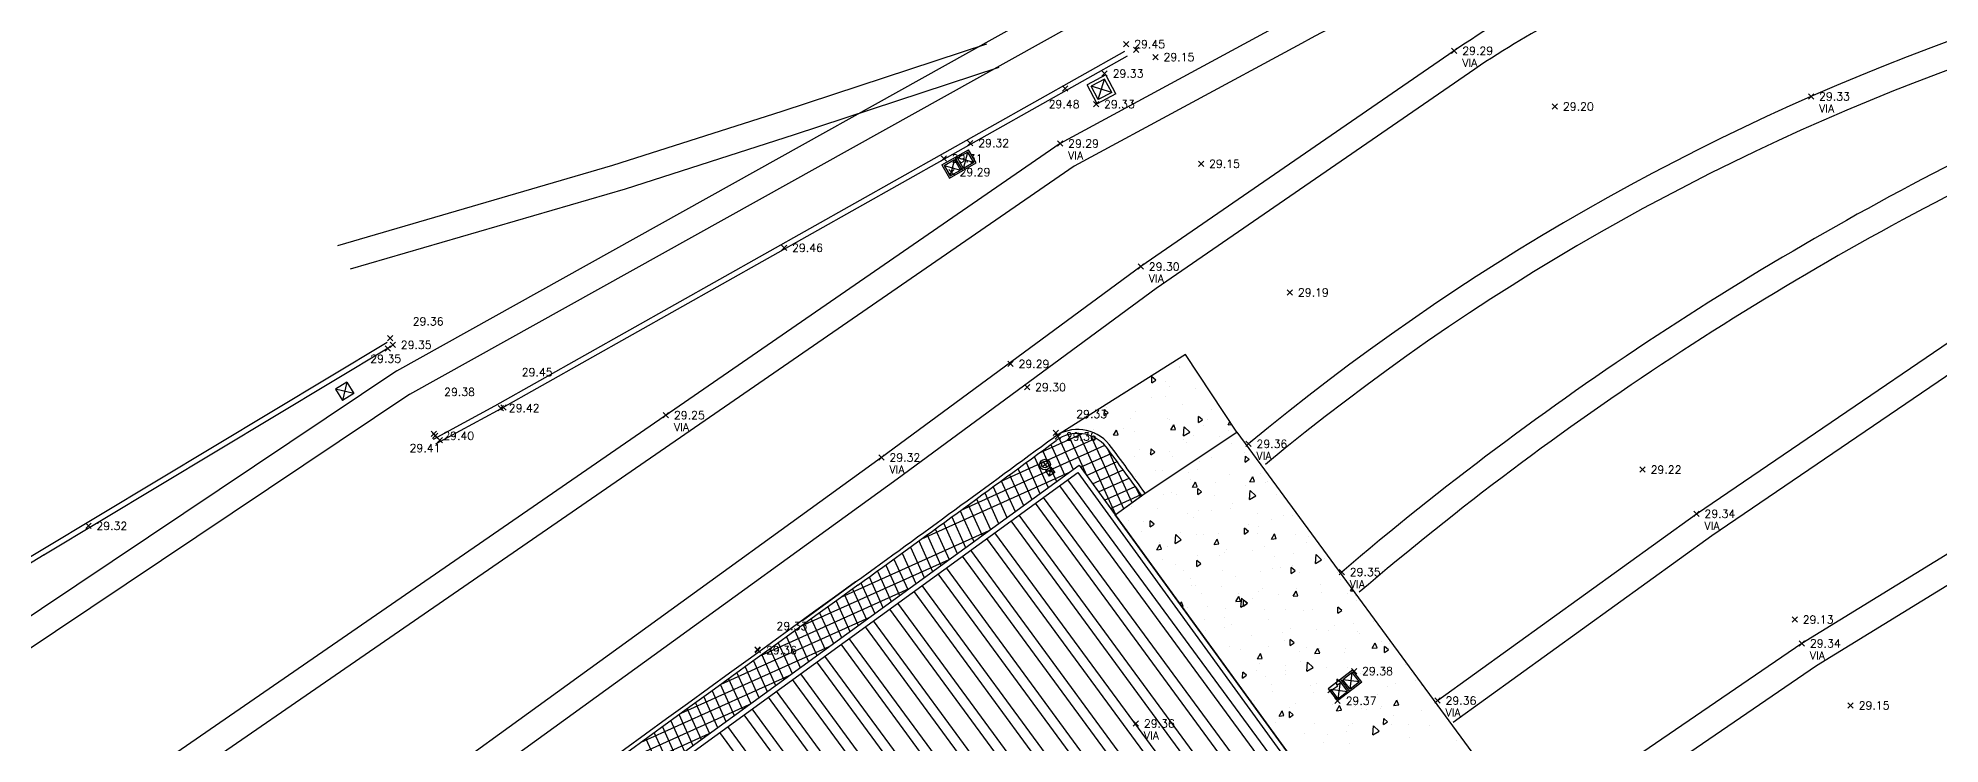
# Model space of a CAD drawing. Extents: x 472821 to 473123, y 4383028 to 4383224.
# Drawn here: x 472863.1 to 472934.4, y 4383119.7 to 4383146.1 of the extents above; entities that cross this region are included whole.
import ezdxf

# ---------------------------------------------------------------- set-up
doc = ezdxf.new("R2010")
doc.units = 0
doc.header["$MEASUREMENT"] = 0
doc.header["$PDMODE"] = 3
doc.header["$PDSIZE"] = 0.1
doc.layers.get('0').update_dxf_attribs({"linetype": 'CONTINUOUS'})
for name, color, linetype in [('ACERA', 30, 'CONTINUOUS'), ('CODIGOS-VIA', 4, 'CONTINUOUS'), ('EDIFICACIONES', 1, 'CONTINUOUS'), ('ELEMENTOSSFM', 7, 'CONTINUOUS'), ('muros', 5, 'CONTINUOUS'), ('PUNTOS-TEXTO', 7, 'CONTINUOUS'), ('RAILES-2', 4, 'CONTINUOUS'), ('SOLERACEMENTO', 253, 'CONTINUOUS'), ('Z', 1, 'CONTINUOUS'), ('Z-VIA', 6, 'CONTINUOUS')]:
    doc.layers.add(name, color=color, linetype=linetype)
doc.styles.get("Standard").update_dxf_attribs({"font": 'simplex.shx'})

# ---------------------------------------------------------------- blocks, each defined once
blk = doc.blocks.new('REGISTRO')
for p, q in [((0.25, 0.25), (-0.25, -0.25)), ((-0.25, 0.25), (0.25, -0.25)), ((-0.25, 0.25), (-0.25, -0.25)), ((-0.25, 0.25), (0.25, 0.25)), ((0.25, 0.25), (0.25, -0.25)), ((-0.25, -0.25), (0.25, -0.25))]:
    blk.add_line(p, q)
blk = doc.blocks.new('FAROLA')
for p, q in [((-0.125, 0), (0.125, 0)), ((0, -0.125), (0, 0.125))]:
    blk.add_line(p, q)
for radius in [0.2, 0.125]:
    blk.add_circle((0, 0), radius)
blk = doc.blocks.new('arq60x60')
for p, q in [((-0.3, -0.3), (-0.3, 0.3)), ((0.3, 0.3), (-0.3, 0.3)), ((-0.214, -0.214), (-0.214, 0.214)), ((0.214, 0.214), (-0.214, 0.214)), ((0.214, -0.214), (-0.214, 0.214)), ((-0.214, -0.214), (0.214, 0.214)), ((0.214, -0.214), (0.214, 0.214)), ((0.3, -0.3), (0.3, 0.3)), ((0.3, -0.3), (-0.3, -0.3)), ((0.214, -0.214), (-0.214, -0.214))]:
    blk.add_line(p, q)

msp = doc.modelspace()

# ---------------------------------------------------------------- linework, layer by layer
for p, q in [((472874.683, 4383133.24, 28.777), (472874.256, 4383132.979, 28.777)), ((472874.944, 4383132.814, 28.777), (472874.256, 4383132.979, 28.777)), ((472874.256, 4383132.979, 28.777), (472874.518, 4383132.553, 28.777)), ((472874.683, 4383133.24, 28.777), (472874.518, 4383132.553, 28.777)), ((472874.944, 4383132.814, 28.777), (472874.518, 4383132.553, 28.777)), ((472874.683, 4383133.24, 28.777), (472874.944, 4383132.814, 28.777))]:
    msp.add_line(p, q)
at = {"layer": 'ACERA', "color": 204}
for p, q in [((472900.651, 4383130.59, -20.163), (472902.239, 4383131.307, -20.163)), ((472901.733, 4383131.268, -20.163), (472902.429, 4383129.727, -20.163)), ((472902.124, 4383131.315, -20.163), (472903.497, 4383128.273, -20.163)), ((472902.575, 4383131.227, -20.163), (472903.807, 4383128.497, -20.163)), ((472897.719, 4383128.443, -20.163), (472903.1, 4383130.873, -20.163)), ((472899.19, 4383129.519, -20.163), (472902.77, 4383131.135, -20.163)), ((472900.767, 4383130.675, -20.163), (472901.29, 4383129.516, -20.163)), ((472901.076, 4383130.902, -20.163), (472901.6, 4383129.741, -20.163)), ((472901.387, 4383131.123, -20.163), (472901.91, 4383129.966, -20.163)), ((472902.193, 4383130.052, -20.163), (472903.335, 4383130.567, -20.163)), ((472903.205, 4383130.742, -20.163), (472904.117, 4383128.722, -20.163)), ((472896.236, 4383127.363, -20.163), (472901.759, 4383129.856, -20.163)), ((472899.53, 4383129.768, -20.163), (472900.05, 4383128.616, -20.163)), ((472899.839, 4383129.995, -20.163), (472900.36, 4383128.841, -20.163)), ((472900.149, 4383130.221, -20.163), (472900.67, 4383129.066, -20.163)), ((472900.458, 4383130.448, -20.163), (472900.98, 4383129.291, -20.163)), ((472902.418, 4383129.742, -20.163), (472903.562, 4383130.259, -20.163)), ((472902.643, 4383129.432, -20.163), (472903.79, 4383129.95, -20.163)), ((472898.602, 4383129.089, -20.163), (472899.121, 4383127.941, -20.163)), ((472898.912, 4383129.315, -20.163), (472899.431, 4383128.166, -20.163)), ((472899.221, 4383129.542, -20.163), (472899.741, 4383128.391, -20.163)), ((472902.868, 4383129.122, -20.163), (472904.016, 4383129.641, -20.163)), ((472903.093, 4383128.812, -20.163), (472904.242, 4383129.331, -20.163)), ((472904.271, 4383129.292, -20.163), (472904.427, 4383128.947, -20.163)), ((472897.674, 4383128.411, -20.163), (472898.191, 4383127.266, -20.163)), ((472897.984, 4383128.637, -20.163), (472898.501, 4383127.491, -20.163)), ((472898.293, 4383128.863, -20.163), (472898.811, 4383127.716, -20.163)), ((472903.318, 4383128.502, -20.163), (472904.468, 4383129.022, -20.163)), ((472893.239, 4383125.187, -20.163), (472898.762, 4383127.68, -20.163)), ((472896.746, 4383127.734, -20.163), (472897.262, 4383126.591, -20.163)), ((472897.055, 4383127.959, -20.163), (472897.571, 4383126.816, -20.163)), ((472897.365, 4383128.185, -20.163), (472897.881, 4383127.041, -20.163)), ((472895.817, 4383127.057, -20.163), (472896.332, 4383125.916, -20.163)), ((472896.126, 4383127.283, -20.163), (472896.642, 4383126.141, -20.163)), ((472896.436, 4383127.508, -20.163), (472896.952, 4383126.366, -20.163)), ((472891.734, 4383124.096, -20.163), (472897.263, 4383126.592, -20.163)), ((472894.743, 4383126.277, -20.163), (472894.745, 4383126.278, -20.163)), ((472894.887, 4383126.382, -20.163), (472895.402, 4383125.241, -20.163)), ((472895.197, 4383126.607, -20.163), (472895.712, 4383125.466, -20.163)), ((472895.507, 4383126.832, -20.163), (472896.022, 4383125.691, -20.163)), ((472890.229, 4383123.005, -20.163), (472895.764, 4383125.504, -20.163)), ((472893.647, 4383125.483, -20.163), (472894.163, 4383124.341, -20.163)), ((472893.957, 4383125.707, -20.163), (472894.473, 4383124.566, -20.163)), ((472894.267, 4383125.932, -20.163), (472894.783, 4383124.791, -20.163)), ((472894.577, 4383126.157, -20.163), (472895.092, 4383125.016, -20.163)), ((472892.717, 4383124.809, -20.163), (472893.233, 4383123.666, -20.163)), ((472893.027, 4383125.033, -20.163), (472893.543, 4383123.891, -20.163)), ((472893.337, 4383125.258, -20.163), (472893.853, 4383124.116, -20.163)), ((472888.723, 4383121.914, -20.163), (472894.266, 4383124.416, -20.163)), ((472891.787, 4383124.135, -20.163), (472892.304, 4383122.991, -20.163)), ((472892.097, 4383124.359, -20.163), (472892.613, 4383123.216, -20.163)), ((472892.407, 4383124.584, -20.163), (472892.923, 4383123.441, -20.163)), ((472890.857, 4383123.46, -20.163), (472891.374, 4383122.316, -20.163)), ((472891.167, 4383123.685, -20.163), (472891.684, 4383122.541, -20.163)), ((472891.477, 4383123.91, -20.163), (472891.994, 4383122.766, -20.163)), ((472887.218, 4383120.823, -20.163), (472892.767, 4383123.328, -20.163)), ((472889.927, 4383122.786, -20.163), (472890.444, 4383121.641, -20.163)), ((472890.237, 4383123.011, -20.163), (472890.754, 4383121.866, -20.163)), ((472890.547, 4383123.236, -20.163), (472891.064, 4383122.091, -20.163)), ((472885.713, 4383119.732, -20.163), (472891.269, 4383122.24, -20.163)), ((472888.997, 4383122.112, -20.163), (472889.515, 4383120.967, -20.163)), ((472889.307, 4383122.337, -20.163), (472889.825, 4383121.192, -20.163)), ((472889.617, 4383122.562, -20.163), (472890.134, 4383121.417, -20.163)), ((472887.757, 4383121.214, -20.163), (472888.275, 4383120.067, -20.163)), ((472888.067, 4383121.438, -20.163), (472888.585, 4383120.292, -20.163)), ((472888.377, 4383121.663, -20.163), (472888.895, 4383120.517, -20.163)), ((472888.687, 4383121.888, -20.163), (472889.205, 4383120.742, -20.163)), ((472884.208, 4383118.641, -20.163), (472889.77, 4383121.152, -20.163)), ((472886.827, 4383120.54, -20.163), (472887.345, 4383119.392, -20.163)), ((472887.137, 4383120.764, -20.163), (472887.655, 4383119.617, -20.163)), ((472887.447, 4383120.989, -20.163), (472887.965, 4383119.842, -20.163)), ((472882.703, 4383117.55, -20.163), (472888.271, 4383120.064, -20.163)), ((472885.897, 4383119.865, -20.163), (472886.416, 4383118.717, -20.163)), ((472886.207, 4383120.09, -20.163), (472886.726, 4383118.942, -20.163)), ((472886.517, 4383120.315, -20.163), (472887.036, 4383119.167, -20.163))]:
    msp.add_line(p, q, dxfattribs=at)
at = {"layer": 'ACERA'}
for p, q in [((472904.61, 4383129.08, -20.163), (472908.046, 4383131.362, -20.163)), ((472908.046, 4383131.362, -20.163), (472926.019, 4383106.927, -20.163)), ((472845.183, 4383088.782, -20.163), (472902.136, 4383130.13, -20.163)), ((472902.136, 4383130.13, -20.163), (472903.489, 4383128.267, -20.163)), ((472903.489, 4383128.267, -20.163), (472904.489, 4383128.992, -20.163))]:
    msp.add_line(p, q, dxfattribs=at)
for centre, radius, start, end in [((472902.089, 4383129.939, -20.163), 1.526, 39.30705, 126.31216), ((472902.089, 4383129.939, -20.163), 1.376, 39.45094, 126.31216), ((472078.435, 4384250.709, -20.163), 1389.349, 305.933022, 306.31216), ((472078.435, 4384250.709, -20.163), 1389.499, 305.933022, 306.31216), ((472739.174, 4383009.049, -20.163), 204.243, 35.96245, 36.59614), ((472739.174, 4383009.049, -20.163), 204.393, 35.96245, 36.59716), ((636087.252, 4157956.109, -20.163), 278088.984, 125.93302151, 125.94585559), ((636087.249, 4157956.113, -20.163), 278088.828, 125.9330215, 125.94585645)]:
    msp.add_arc(centre, radius, start, end, dxfattribs=at)
at = {"layer": 'EDIFICACIONES'}
for p, q in [((472845.183, 4383088.782, 30.015), (472902.136, 4383130.13, 30.015)), ((472845.462, 4383088.737, 30.015), (472902.092, 4383129.851, 30.015)), ((472902.092, 4383129.851, 30.015), (472930.306, 4383090.967, 30.015)), ((472902.136, 4383130.13, 30.015), (472930.585, 4383090.922, 30.015)), ((472891.768, 4383124.295, -20.163), (472893.759, 4383125.749, -20.163))]:
    msp.add_line(p, q, dxfattribs=at)
at = {"layer": 'EDIFICACIONES', "color": 254}
for p, q in [((472909.119, 4383118.862, -20.163), (472901.411, 4383129.356, -20.163)), ((472909.422, 4383119.082, -20.163), (472901.714, 4383129.576, -20.163)), ((472908.208, 4383118.201, -20.163), (472900.5, 4383128.695, -20.163)), ((472908.512, 4383118.421, -20.163), (472900.804, 4383128.915, -20.163)), ((472907.298, 4383117.54, -20.163), (472899.59, 4383128.034, -20.163)), ((472907.602, 4383117.76, -20.163), (472899.893, 4383128.254, -20.163)), ((472905.781, 4383116.438, -20.163), (472898.073, 4383126.933, -20.163)), ((472906.388, 4383116.879, -20.163), (472898.68, 4383127.373, -20.163)), ((472906.691, 4383117.099, -20.163), (472898.983, 4383127.594, -20.163)), ((472904.87, 4383115.777, -20.163), (472897.162, 4383126.272, -20.163)), ((472905.477, 4383116.218, -20.163), (472897.769, 4383126.712, -20.163)), ((472903.96, 4383115.116, -20.163), (472896.252, 4383125.611, -20.163)), ((472904.567, 4383115.557, -20.163), (472896.859, 4383126.051, -20.163)), ((472903.05, 4383114.455, -20.163), (472895.341, 4383124.95, -20.163)), ((472903.657, 4383114.896, -20.163), (472895.948, 4383125.39, -20.163)), ((472901.836, 4383113.574, -20.163), (472894.128, 4383124.068, -20.163)), ((472902.139, 4383113.794, -20.163), (472894.431, 4383124.289, -20.163)), ((472902.746, 4383114.235, -20.163), (472895.038, 4383124.729, -20.163)), ((472900.926, 4383112.913, -20.163), (472893.217, 4383123.408, -20.163)), ((472901.229, 4383113.133, -20.163), (472893.521, 4383123.628, -20.163)), ((472900.015, 4383112.252, -20.163), (472892.307, 4383122.747, -20.163)), ((472900.319, 4383112.472, -20.163), (472892.61, 4383122.967, -20.163)), ((472899.105, 4383111.591, -20.163), (472891.396, 4383122.086, -20.163)), ((472899.408, 4383111.811, -20.163), (472891.7, 4383122.306, -20.163)), ((472898.195, 4383110.93, -20.163), (472890.486, 4383121.425, -20.163)), ((472898.498, 4383111.15, -20.163), (472890.79, 4383121.645, -20.163)), ((472897.284, 4383110.269, -20.163), (472889.576, 4383120.764, -20.163)), ((472897.588, 4383110.489, -20.163), (472889.879, 4383120.984, -20.163)), ((472896.374, 4383109.608, -20.163), (472888.665, 4383120.103, -20.163)), ((472896.677, 4383109.828, -20.163), (472888.969, 4383120.323, -20.163))]:
    msp.add_line(p, q, dxfattribs=at)
at = {"layer": 'ELEMENTOSSFM'}
for p, q in [((472896.991, 4383141.386, 29.863), (472897.992, 4383141.955, 29.863)), ((472898.273, 4383141.459, 29.863), (472897.992, 4383141.955, 29.863)), ((472896.991, 4383141.386, 29.863), (472897.273, 4383140.891, 29.863)), ((472897.075, 4383141.365, 29.863), (472897.467, 4383141.587, 29.863)), ((472897.075, 4383141.365, 29.863), (472897.689, 4383141.196, 29.863)), ((472897.075, 4383141.365, 29.863), (472897.298, 4383140.974, 29.863)), ((472897.273, 4383140.891, 29.863), (472898.273, 4383141.459, 29.863)), ((472897.467, 4383141.587, 29.863), (472897.298, 4383140.974, 29.863)), ((472897.298, 4383140.974, 29.863), (472897.689, 4383141.196, 29.863)), ((472897.467, 4383141.587, 29.863), (472897.689, 4383141.196, 29.863)), ((472897.773, 4383141.175, 29.863), (472897.492, 4383141.67, 29.863)), ((472897.967, 4383141.871, 29.863), (472897.576, 4383141.649, 29.863)), ((472897.798, 4383141.258, 29.863), (472897.576, 4383141.649, 29.863)), ((472898.189, 4383141.48, 29.863), (472897.576, 4383141.649, 29.863)), ((472897.798, 4383141.258, 29.863), (472897.967, 4383141.871, 29.863)), ((472898.189, 4383141.48, 29.863), (472897.798, 4383141.258, 29.863)), ((472898.189, 4383141.48, 29.863), (472897.967, 4383141.871, 29.863)), ((472912.389, 4383122.437), (472911.478, 4383121.734)), ((472912.737, 4383121.986), (472911.826, 4383121.283)), ((472911.92, 4383122), (472911.839, 4383121.368)), ((472911.92, 4383122), (472912.195, 4383121.643)), ((472911.933, 4383122.085), (472912.282, 4383121.634)), ((472912.376, 4383122.351), (472912.02, 4383122.076)), ((472912.651, 4383121.995), (472912.02, 4383122.076)), ((472912.295, 4383121.72), (472912.02, 4383122.076)), ((472912.295, 4383121.72), (472912.376, 4383122.351)), ((472912.651, 4383121.995), (472912.295, 4383121.72)), ((472912.651, 4383121.995), (472912.376, 4383122.351)), ((472912.737, 4383121.986), (472912.389, 4383122.437)), ((472911.465, 4383121.597, 30.009), (472911.835, 4383121.852, 30.009)), ((472911.478, 4383121.734), (472911.826, 4383121.283)), ((472911.564, 4383121.725), (472912.195, 4383121.643)), ((472911.564, 4383121.725), (472911.839, 4383121.368)), ((472911.839, 4383121.368), (472912.195, 4383121.643))]:
    msp.add_line(p, q, dxfattribs=at)
at = {"layer": 'muros'}
for p, q in [((472903.842, 4383145.643, 30.062), (472880.223, 4383132.344, 30.062)), ((472903.94, 4383145.468, 30.062), (472880.32, 4383132.169, 30.062)), ((472876.194, 4383134.722, 30.014), (472863.224, 4383126.929, 30.014)), ((472876.297, 4383134.55, 30.014), (472863.327, 4383126.757, 30.014)), ((472880.223, 4383132.344, 30.062), (472877.914, 4383131.09, 30.062)), ((472880.32, 4383132.169, 30.062), (472878.009, 4383130.914, 30.062))]:
    msp.add_line(p, q, dxfattribs=at)
for radius in [234.71, 234.51]:
    msp.add_arc((472984.108, 4382925.742, 30.014), radius, 120.99959, 125.06587, dxfattribs=at)
at = {"layer": 'PUNTOS-TEXTO'}
for p in [(472903.904, 4383145.915), (472904.279, 4383145.697), (472905.004, 4383145.43), (472916.205, 4383145.666), (472903.096, 4383144.814), (472901.621, 4383144.251), (472929.583, 4383143.954), (472902.772, 4383143.662), (472919.979, 4383143.575), (472898.057, 4383142.204), (472901.426, 4383142.188), (472897.06, 4383141.632), (472897.357, 4383141.114), (472906.712, 4383141.428), (472891.076, 4383138.275), (472904.45, 4383137.572), (472910.042, 4383136.601), (472876.309, 4383134.889), (472876.219, 4383134.502), (472876.405, 4383134.637), (472899.567, 4383133.921), (472899.567, 4383133.921), (472900.186, 4383133.05), (472900.186, 4383133.05), (472880.454, 4383132.268), (472880.55, 4383132.285), (472886.647, 4383132), (472877.938, 4383131.306), (472877.998, 4383131.226), (472901.26, 4383131.335), (472901.34, 4383131.196), (472878.164, 4383131.066), (472894.726, 4383130.412), (472908.489, 4383130.923), (472923.267, 4383129.959), (472925.286, 4383128.303), (472864.991, 4383127.845), (472911.986, 4383126.119), (472928.969, 4383124.333), (472929.238, 4383123.442), (472890.08, 4383123.207), (472890.098, 4383123.185), (472912.448, 4383122.404), (472911.832, 4383121.287), (472915.577, 4383121.295), (472931.067, 4383121.114), (472904.267, 4383120.434)]:
    msp.add_point(p, dxfattribs=at)
at = {"layer": 'RAILES-2'}
for points, elevation in [([(472876.551, 4383133.662), (472909.717, 4383152.148), (472927.424, 4383161.802, -0.022643), (472942.2, 4383168.044), (472951.13, 4383171.635), (472960.214, 4383175.476), (472963.415, 4383176.857), (472982.603, 4383185.078), (473012.064, 4383198.144), (473023.716, 4383202.794), (473029.204, 4383204.613), (473043.078, 4383209.143), (473051.792, 4383212.043)], 30.27), ([(472877.038, 4383132.788), (472910.2, 4383151.272), (472927.879, 4383160.911, -0.022624), (472942.56, 4383167.111), (472951.511, 4383170.711), (472960.607, 4383174.556), (472963.81, 4383175.938), (472983.003, 4383184.161), (473012.452, 4383197.222), (473024.059, 4383201.854), (473029.517, 4383203.663), (473043.391, 4383208.193), (473052.108, 4383211.094)], 30.27), ([(473100.546, 4383190.759), (473066.383, 4383179.428), (473047.049, 4383173.088), (473026.553, 4383166.041), (473016.217, 4383163.023), (473011.592, 4383161.636), (473001.542, 4383158.245), (472992.262, 4383155.412), (472983.588, 4383152.476), (472979.564, 4383151.064, 0.041489), (472967.646, 4383145.736), (472966.337, 4383145.052), (472944.816, 4383132.913), (472942.219, 4383131.408), (472929.238, 4383123.442), (472919.018, 4383116.446)], 30.5), ([(473100.861, 4383189.809), (473066.696, 4383178.478), (473047.367, 4383172.14), (473026.856, 4383165.088), (473016.501, 4383162.064), (473011.896, 4383160.683), (473001.848, 4383157.293), (472992.568, 4383154.46), (472983.914, 4383151.531), (472979.895, 4383150.12, 0.041524), (472968.119, 4383144.855), (472966.814, 4383144.173), (472945.312, 4383132.045), (472942.731, 4383130.549), (472929.782, 4383122.603), (472919.611, 4383115.64)], 30.5)]:
    msp.add_lwpolyline(points, format="xyb", dxfattribs=dict(at, elevation=elevation))
for points in [[(473011.592, 4383161.636, -0.101325), (472990.976, 4383159.333, 0.071051), (472944.762, 4383156.967, 0.043609), (472921.95, 4383151.889, 0.047391), (472910.005, 4383146.826), (472901.426, 4383142.188), (472841.175, 4383100.653)], [(473011.9, 4383160.685, -0.101325), (472990.885, 4383158.337, 0.071099), (472944.924, 4383155.98, 0.043666), (472922.251, 4383150.936, 0.047391), (472910.481, 4383145.946), (472901.949, 4383141.334), (472841.742, 4383099.83)], [(472944.762, 4383156.967, 0.017048), (472923.447, 4383149.501, 0.058064), (472916.205, 4383145.666), (472904.45, 4383137.572), (472894.726, 4383130.412), (472845.539, 4383094.784)], [(472945.06, 4383156.013, 0.017048), (472923.81, 4383148.569, 0.058064), (472916.772, 4383144.842), (472905.03, 4383136.757), (472895.316, 4383129.604), (472846.125, 4383093.974)], [(472915.577, 4383121.295), (472925.286, 4383128.303), (472940.117, 4383138.406, -0.049667), (472947.279, 4383142.307, 0.002561), (472960.136, 4383147.813, -0.060528), (472975.637, 4383152.419, 0.005099), (472992.262, 4383155.412, 12.594109)], [(472916.162, 4383120.484), (472925.86, 4383127.484), (472940.68, 4383137.58, -0.049667), (472947.668, 4383141.386, 0.002561), (472960.534, 4383146.896, -0.060528), (472975.804, 4383151.433, 0.005099), (472992.449, 4383154.43, 0.005099)], [(472975.637, 4383152.419, 0.059675), (472953.746, 4383149.012, 0.042227), (472936.638, 4383142.322, 0.062231), (472911.986, 4383126.119)], [(472975.672, 4383151.42, 0.059655), (472954.023, 4383148.051, 0.04221), (472937.079, 4383141.425, 0.062231), (472912.635, 4383125.358, 0.062231)], [(472966.337, 4383145.052, 0.076896), (472941.733, 4383124.174, -0.062382), (472933.25, 4383116.543, 0.009967), (472923.904, 4383109.76)], [(472966.86, 4383144.2, 0.076896), (472942.489, 4383123.519, -0.062382), (472933.821, 4383115.722, 0.009967), (472924.508, 4383108.962, 0.009967)]]:
    msp.add_lwpolyline(points, format="xyb", dxfattribs=at)
for points, elevation in [([(472898.662, 4383145.917), (472890.989, 4383143.395), (472884.648, 4383141.359), (472874.331, 4383138.358)], 29.837), ([(472899.132, 4383145.034), (472891.459, 4383142.512), (472885.118, 4383140.476), (472874.801, 4383137.476)], 29.837), ([(472876.551, 4383133.662), (472831.24, 4383103.31)], 30.27), ([(472877.038, 4383132.788), (472831.838, 4383102.509)], 30.27)]:
    msp.add_lwpolyline(points, dxfattribs=dict(at, elevation=elevation))
for radius in [88.843, 87.843]:
    msp.add_arc((472965.272, 4383062.594), radius, 90.15198, 129.72732, dxfattribs=at)
at = {"layer": 'SOLERACEMENTO'}
for p, q in [((472906.127, 4383134.275, -20.163), (472901.185, 4383131.169, -20.163)), ((472908.046, 4383131.362, -20.163), (472906.127, 4383134.275, -20.163)), ((472904.866, 4383133.209, -20.163), (472904.869, 4383133.434, -20.163)), ((472905.014, 4383133.309, -20.163), (472904.868, 4383133.433, -20.163)), ((472905.889, 4383133.818, -20.163), (472905.889, 4383133.818, -20.163)), ((472905.909, 4383133.803, -20.163), (472905.909, 4383133.803, -20.163)), ((472903.84, 4383132.8, -20.163), (472903.84, 4383132.8, -20.163)), ((472904.851, 4383132.664, -20.163), (472904.851, 4383132.664, -20.163)), ((472904.866, 4383133.209, -20.163), (472905.015, 4383133.311, -20.163)), ((472905.371, 4383133.266, -20.163), (472905.371, 4383133.266, -20.163)), ((472905.391, 4383132.713, -20.163), (472905.391, 4383132.713, -20.163)), ((472905.544, 4383133.085, -20.163), (472905.544, 4383133.085, -20.163)), ((472906.513, 4383133.007, -20.163), (472906.513, 4383133.007, -20.163)), ((472902.621, 4383131.901, -20.163), (472902.621, 4383131.901, -20.163)), ((472903.082, 4383131.992, -20.163), (472903.084, 4383132.217, -20.163)), ((472903.082, 4383131.992, -20.163), (472903.23, 4383132.093, -20.163)), ((472903.23, 4383132.092, -20.163), (472903.084, 4383132.216, -20.163)), ((472903.183, 4383132.299, -20.163), (472903.183, 4383132.299, -20.163)), ((472904.262, 4383132.123, -20.163), (472904.262, 4383132.123, -20.163)), ((472906.028, 4383132.402, -20.163), (472906.028, 4383132.402, -20.163)), ((472906.617, 4383131.726, -20.163), (472906.62, 4383131.951, -20.163)), ((472906.766, 4383131.827, -20.163), (472906.62, 4383131.95, -20.163)), ((472907.118, 4383132.211, -20.163), (472907.118, 4383132.211, -20.163)), ((472902.676, 4383131.459, -20.163), (472902.676, 4383131.459, -20.163)), ((472903.426, 4383131.246, -20.163), (472903.537, 4383131.442, -20.163)), ((472903.426, 4383131.246, -20.163), (472903.605, 4383131.263, -20.163)), ((472903.604, 4383131.262, -20.163), (472903.537, 4383131.441, -20.163)), ((472903.787, 4383131.503, -20.163), (472903.787, 4383131.503, -20.163)), ((472904.063, 4383131.873, -20.163), (472904.063, 4383131.873, -20.163)), ((472904.227, 4383131.373, -20.163), (472904.227, 4383131.373, -20.163)), ((472904.61, 4383129.08, -20.163), (472908.046, 4383131.362, -20.163)), ((472905.455, 4383131.868, -20.163), (472905.455, 4383131.868, -20.163)), ((472905.509, 4383131.85, -20.163), (472905.509, 4383131.85, -20.163)), ((472905.576, 4383131.446, -20.163), (472905.688, 4383131.641, -20.163)), ((472905.576, 4383131.446, -20.163), (472905.756, 4383131.462, -20.163)), ((472905.755, 4383131.461, -20.163), (472905.687, 4383131.64, -20.163)), ((472906.053, 4383131.23, -20.163), (472906.08, 4383131.567, -20.163)), ((472906.053, 4383131.23, -20.163), (472906.286, 4383131.367, -20.163)), ((472906.063, 4383131.529, -20.163), (472906.063, 4383131.529, -20.163)), ((472906.286, 4383131.366, -20.163), (472906.079, 4383131.566, -20.163)), ((472906.429, 4383131.249, -20.163), (472906.429, 4383131.249, -20.163)), ((472906.617, 4383131.726, -20.163), (472906.766, 4383131.828, -20.163)), ((472906.808, 4383131.617, -20.163), (472906.808, 4383131.617, -20.163)), ((472906.951, 4383131.822, -20.163), (472906.951, 4383131.822, -20.163)), ((472907.402, 4383131.195, -20.163), (472907.402, 4383131.195, -20.163)), ((472907.722, 4383131.415, -20.163), (472907.722, 4383131.415, -20.163)), ((472907.727, 4383131.645, -20.163), (472907.789, 4383131.753, -20.163)), ((472907.727, 4383131.645, -20.163), (472907.852, 4383131.657, -20.163)), ((472908.046, 4383131.362, -20.163), (472926.019, 4383106.927, -20.163)), ((472903.278, 4383131.037, -20.163), (472903.278, 4383131.037, -20.163)), ((472904.392, 4383130.707, -20.163), (472904.392, 4383130.707, -20.163)), ((472904.781, 4383130.567, -20.163), (472904.781, 4383130.567, -20.163)), ((472904.833, 4383130.509, -20.163), (472904.836, 4383130.734, -20.163)), ((472904.833, 4383130.509, -20.163), (472904.982, 4383130.611, -20.163)), ((472904.981, 4383130.61, -20.163), (472904.835, 4383130.733, -20.163)), ((472905.526, 4383130.655, -20.163), (472905.526, 4383130.655, -20.163)), ((472906.059, 4383131.072, -20.163), (472906.059, 4383131.072, -20.163)), ((472906.167, 4383130.987, -20.163), (472906.167, 4383130.987, -20.163)), ((472907.849, 4383130.932, -20.163), (472907.849, 4383130.932, -20.163)), ((472908.326, 4383130.619, -20.163), (472908.326, 4383130.619, -20.163)), ((472904.201, 4383130.457, -20.163), (472904.201, 4383130.457, -20.163)), ((472904.996, 4383129.911, -20.163), (472904.996, 4383129.911, -20.163)), ((472905.265, 4383129.909, -20.163), (472905.265, 4383129.909, -20.163)), ((472905.648, 4383130.435, -20.163), (472905.648, 4383130.435, -20.163)), ((472906.239, 4383129.855, -20.163), (472906.239, 4383129.855, -20.163)), ((472906.567, 4383129.97, -20.163), (472906.567, 4383129.97, -20.163)), ((472906.664, 4383130.276, -20.163), (472906.664, 4383130.276, -20.163)), ((472907.09, 4383130.407, -20.163), (472907.09, 4383130.407, -20.163)), ((472907.79, 4383129.768, -20.163), (472907.79, 4383129.768, -20.163)), ((472908.369, 4383130.244, -20.163), (472908.371, 4383130.469, -20.163)), ((472908.369, 4383130.244, -20.163), (472908.517, 4383130.345, -20.163)), ((472908.517, 4383130.344, -20.163), (472908.371, 4383130.468, -20.163)), ((472908.537, 4383130.384, -20.163), (472908.537, 4383130.384, -20.163)), ((472908.93, 4383129.823, -20.163), (472908.93, 4383129.823, -20.163)), ((472903.489, 4383128.267, -20.163), (472904.61, 4383129.08, -20.163)), ((472904.243, 4383129.693, -20.163), (472904.243, 4383129.693, -20.163)), ((472905.6, 4383129.115, -20.163), (472905.6, 4383129.115, -20.163)), ((472906.305, 4383129.571, -20.163), (472906.305, 4383129.571, -20.163)), ((472906.389, 4383129.3, -20.163), (472906.501, 4383129.495, -20.163)), ((472906.389, 4383129.3, -20.163), (472906.568, 4383129.317, -20.163)), ((472906.568, 4383129.316, -20.163), (472906.5, 4383129.494, -20.163)), ((472906.584, 4383129.027, -20.163), (472906.587, 4383129.252, -20.163)), ((472906.584, 4383129.027, -20.163), (472906.733, 4383129.128, -20.163)), ((472906.732, 4383129.127, -20.163), (472906.586, 4383129.251, -20.163)), ((472907.268, 4383129.48, -20.163), (472907.268, 4383129.48, -20.163)), ((472908.368, 4383129.376, -20.163), (472908.368, 4383129.376, -20.163)), ((472908.527, 4383128.836, -20.163), (472908.553, 4383129.173, -20.163)), ((472908.54, 4383129.499, -20.163), (472908.651, 4383129.695, -20.163)), ((472908.54, 4383129.499, -20.163), (472908.719, 4383129.516, -20.163)), ((472908.759, 4383128.972, -20.163), (472908.553, 4383129.172, -20.163)), ((472908.719, 4383129.515, -20.163), (472908.651, 4383129.694, -20.163)), ((472909.113, 4383129.465, -20.163), (472909.113, 4383129.465, -20.163)), ((472909.194, 4383129.521, -20.163), (472909.194, 4383129.521, -20.163)), ((472904.102, 4383128.569, -20.163), (472904.102, 4383128.569, -20.163)), ((472905.075, 4383128.514, -20.163), (472905.075, 4383128.514, -20.163)), ((472905.285, 4383129.009, -20.163), (472905.285, 4383129.009, -20.163)), ((472905.787, 4383129.019, -20.163), (472905.787, 4383129.019, -20.163)), ((472906.627, 4383128.427, -20.163), (472906.627, 4383128.427, -20.163)), ((472907.086, 4383128.414, -20.163), (472907.086, 4383128.414, -20.163)), ((472907.228, 4383128.991, -20.163), (472907.228, 4383128.991, -20.163)), ((472907.83, 4383128.503, -20.163), (472907.83, 4383128.503, -20.163)), ((472907.872, 4383128.684, -20.163), (472907.872, 4383128.684, -20.163)), ((472908.527, 4383128.836, -20.163), (472908.759, 4383128.973, -20.163)), ((472908.675, 4383128.969, -20.163), (472908.675, 4383128.969, -20.163)), ((472909.535, 4383129.027, -20.163), (472909.535, 4383129.027, -20.163)), ((472921.577, 4383103.337, -20.163), (472903.489, 4383128.267, -20.163)), ((472903.555, 4383128.206, -20.163), (472903.555, 4383128.206, -20.163)), ((472904.003, 4383128.047, -20.163), (472904.003, 4383128.047, -20.163)), ((472904.478, 4383127.626, -20.163), (472904.478, 4383127.626, -20.163)), ((472904.549, 4383128.007, -20.163), (472904.549, 4383128.007, -20.163)), ((472904.8, 4383127.809, -20.163), (472904.802, 4383128.034, -20.163)), ((472904.8, 4383127.809, -20.163), (472904.948, 4383127.911, -20.163)), ((472904.948, 4383127.91, -20.163), (472904.802, 4383128.033, -20.163)), ((472906.205, 4383128.319, -20.163), (472906.205, 4383128.319, -20.163)), ((472906.444, 4383128.156, -20.163), (472906.444, 4383128.156, -20.163)), ((472908.335, 4383127.544, -20.163), (472908.338, 4383127.769, -20.163)), ((472908.335, 4383127.544, -20.163), (472908.484, 4383127.645, -20.163)), ((472908.484, 4383127.644, -20.163), (472908.338, 4383127.768, -20.163)), ((472908.476, 4383127.888, -20.163), (472908.476, 4383127.888, -20.163)), ((472908.828, 4383128.304, -20.163), (472908.828, 4383128.304, -20.163)), ((472908.872, 4383127.818, -20.163), (472908.872, 4383127.818, -20.163)), ((472909.333, 4383128.105, -20.163), (472909.333, 4383128.105, -20.163)), ((472909.802, 4383128.25, -20.163), (472909.802, 4383128.25, -20.163)), ((472910.139, 4383128.231, -20.163), (472910.139, 4383128.231, -20.163)), ((472905.051, 4383126.955, -20.163), (472905.163, 4383127.15, -20.163)), ((472905.051, 4383126.955, -20.163), (472905.231, 4383126.971, -20.163)), ((472905.154, 4383127.211, -20.163), (472905.154, 4383127.211, -20.163)), ((472905.23, 4383126.97, -20.163), (472905.162, 4383127.149, -20.163)), ((472905.463, 4383127.087, -20.163), (472905.463, 4383127.087, -20.163)), ((472905.734, 4383127.193, -20.163), (472905.761, 4383127.529, -20.163)), ((472905.734, 4383127.193, -20.163), (472905.967, 4383127.33, -20.163)), ((472905.966, 4383127.329, -20.163), (472905.76, 4383127.528, -20.163)), ((472905.804, 4383127.452, -20.163), (472905.804, 4383127.452, -20.163)), ((472905.925, 4383127.604, -20.163), (472905.925, 4383127.604, -20.163)), ((472906.548, 4383127.541, -20.163), (472906.548, 4383127.541, -20.163)), ((472906.809, 4383127.523, -20.163), (472906.809, 4383127.523, -20.163)), ((472907.202, 4383127.154, -20.163), (472907.314, 4383127.35, -20.163)), ((472907.202, 4383127.154, -20.163), (472907.381, 4383127.171, -20.163)), ((472907.381, 4383127.17, -20.163), (472907.313, 4383127.349, -20.163)), ((472907.367, 4383127.576, -20.163), (472907.367, 4383127.576, -20.163)), ((472907.664, 4383126.964, -20.163), (472907.664, 4383126.964, -20.163)), ((472908.638, 4383126.909, -20.163), (472908.638, 4383126.909, -20.163)), ((472908.814, 4383127.553, -20.163), (472908.814, 4383127.553, -20.163)), ((472909.081, 4383127.092, -20.163), (472909.081, 4383127.092, -20.163)), ((472909.353, 4383127.354, -20.163), (472909.464, 4383127.549, -20.163)), ((472909.353, 4383127.354, -20.163), (472909.532, 4383127.37, -20.163)), ((472909.532, 4383127.369, -20.163), (472909.464, 4383127.548, -20.163)), ((472910.256, 4383127.525, -20.163), (472910.256, 4383127.525, -20.163)), ((472910.673, 4383127.223, -20.163), (472910.673, 4383127.223, -20.163)), ((472910.743, 4383127.435, -20.163), (472910.743, 4383127.435, -20.163)), ((472905.266, 4383126.579, -20.163), (472905.266, 4383126.579, -20.163)), ((472905.758, 4383126.415, -20.163), (472905.758, 4383126.415, -20.163)), ((472906.551, 4383126.327, -20.163), (472906.554, 4383126.552, -20.163)), ((472906.551, 4383126.327, -20.163), (472906.7, 4383126.428, -20.163)), ((472906.699, 4383126.427, -20.163), (472906.553, 4383126.551, -20.163)), ((472906.583, 4383126.74, -20.163), (472906.583, 4383126.74, -20.163)), ((472907.413, 4383126.727, -20.163), (472907.413, 4383126.727, -20.163)), ((472907.59, 4383126.856, -20.163), (472907.59, 4383126.856, -20.163)), ((472909.391, 4383126.262, -20.163), (472909.391, 4383126.262, -20.163)), ((472909.471, 4383126.69, -20.163), (472909.471, 4383126.69, -20.163)), ((472909.685, 4383126.296, -20.163), (472909.685, 4383126.296, -20.163)), ((472910.087, 4383126.061, -20.163), (472910.09, 4383126.286, -20.163)), ((472910.235, 4383126.162, -20.163), (472910.089, 4383126.285, -20.163)), ((472910.135, 4383126.35, -20.163), (472910.135, 4383126.35, -20.163)), ((472910.189, 4383126.822, -20.163), (472910.189, 4383126.822, -20.163)), ((472911, 4383126.442, -20.163), (472911.026, 4383126.779, -20.163)), ((472911, 4383126.442, -20.163), (472911.232, 4383126.579, -20.163)), ((472911.232, 4383126.578, -20.163), (472911.026, 4383126.778, -20.163)), ((472911.348, 4383126.64, -20.163), (472911.348, 4383126.64, -20.163)), ((472906.064, 4383126.188, -20.163), (472906.064, 4383126.188, -20.163)), ((472906.307, 4383125.894, -20.163), (472906.307, 4383125.894, -20.163)), ((472906.362, 4383125.619, -20.163), (472906.362, 4383125.619, -20.163)), ((472906.501, 4383125.623, -20.163), (472906.501, 4383125.623, -20.163)), ((472907.474, 4383125.569, -20.163), (472907.474, 4383125.569, -20.163)), ((472907.506, 4383126.16, -20.163), (472907.506, 4383126.16, -20.163)), ((472908.017, 4383125.932, -20.163), (472908.017, 4383125.932, -20.163)), ((472908.953, 4383126.138, -20.163), (472908.953, 4383126.138, -20.163)), ((472909.026, 4383125.482, -20.163), (472909.026, 4383125.482, -20.163)), ((472910.087, 4383126.061, -20.163), (472910.235, 4383126.163, -20.163)), ((472910.289, 4383125.501, -20.163), (472910.289, 4383125.501, -20.163)), ((472910.394, 4383126.11, -20.163), (472910.394, 4383126.11, -20.163)), ((472911.177, 4383125.665, -20.163), (472911.177, 4383125.665, -20.163)), ((472911.841, 4383126.087, -20.163), (472911.841, 4383126.087, -20.163)), ((472911.952, 4383125.844, -20.163), (472911.952, 4383125.844, -20.163)), ((472912.317, 4383125.407, -20.163), (472912.365, 4383125.491, -20.163)), ((472905.923, 4383124.912, -20.163), (472905.976, 4383125.004, -20.163)), ((472906.043, 4383124.825, -20.163), (472905.975, 4383125.003, -20.163)), ((472905.989, 4383124.821, -20.163), (472906.044, 4383124.826, -20.163)), ((472906.203, 4383124.773, -20.163), (472906.203, 4383124.773, -20.163)), ((472906.721, 4383125.325, -20.163), (472906.721, 4383125.325, -20.163)), ((472906.966, 4383124.823, -20.163), (472906.966, 4383124.823, -20.163)), ((472908.015, 4383125.008, -20.163), (472908.127, 4383125.204, -20.163)), ((472908.015, 4383125.008, -20.163), (472908.194, 4383125.025, -20.163)), ((472908.108, 4383125.3, -20.163), (472908.108, 4383125.3, -20.163)), ((472908.194, 4383125.024, -20.163), (472908.126, 4383125.203, -20.163)), ((472908.207, 4383124.799, -20.163), (472908.234, 4383125.135, -20.163)), ((472908.207, 4383124.799, -20.163), (472908.44, 4383124.936, -20.163)), ((472908.44, 4383124.935, -20.163), (472908.233, 4383125.134, -20.163)), ((472908.302, 4383124.844, -20.163), (472908.305, 4383125.069, -20.163)), ((472908.302, 4383124.844, -20.163), (472908.451, 4383124.946, -20.163)), ((472908.451, 4383124.945, -20.163), (472908.305, 4383125.068, -20.163)), ((472908.622, 4383125.136, -20.163), (472908.622, 4383125.136, -20.163)), ((472908.853, 4383125.388, -20.163), (472908.853, 4383125.388, -20.163)), ((472909.61, 4383125.274, -20.163), (472909.61, 4383125.274, -20.163)), ((472910.166, 4383125.208, -20.163), (472910.277, 4383125.403, -20.163)), ((472910.166, 4383125.208, -20.163), (472910.345, 4383125.224, -20.163)), ((472910.345, 4383125.223, -20.163), (472910.277, 4383125.402, -20.163)), ((472911.227, 4383125.359, -20.163), (472911.227, 4383125.359, -20.163)), ((472911.838, 4383124.579, -20.163), (472911.841, 4383124.804, -20.163)), ((472911.986, 4383124.679, -20.163), (472911.84, 4383124.803, -20.163)), ((472912.201, 4383125.304, -20.163), (472912.201, 4383125.304, -20.163)), ((472912.317, 4383125.407, -20.163), (472912.42, 4383125.417, -20.163)), ((472912.498, 4383125.224, -20.163), (472912.498, 4383125.224, -20.163)), ((472912.556, 4383125.048, -20.163), (472912.556, 4383125.048, -20.163)), ((472906.826, 4383124.338, -20.163), (472906.826, 4383124.338, -20.163)), ((472907.571, 4383124.426, -20.163), (472907.571, 4383124.426, -20.163)), ((472907.644, 4383124.745, -20.163), (472907.644, 4383124.745, -20.163)), ((472907.862, 4383124.141, -20.163), (472907.862, 4383124.141, -20.163)), ((472909.091, 4383124.722, -20.163), (472909.091, 4383124.722, -20.163)), ((472909.226, 4383124.34, -20.163), (472909.226, 4383124.34, -20.163)), ((472909.895, 4383124.703, -20.163), (472909.895, 4383124.703, -20.163)), ((472910.533, 4383124.694, -20.163), (472910.533, 4383124.694, -20.163)), ((472910.894, 4383124.705, -20.163), (472910.894, 4383124.705, -20.163)), ((472911.696, 4383124.109, -20.163), (472911.696, 4383124.109, -20.163)), ((472911.838, 4383124.579, -20.163), (472911.987, 4383124.68, -20.163)), ((472911.98, 4383124.672, -20.163), (472911.98, 4383124.672, -20.163)), ((472912.44, 4383124.198, -20.163), (472912.44, 4383124.198, -20.163)), ((472913.16, 4383124.252, -20.163), (472913.16, 4383124.252, -20.163)), ((472906.86, 4383123.909, -20.163), (472906.86, 4383123.909, -20.163)), ((472907.571, 4383124.027, -20.163), (472907.571, 4383124.027, -20.163)), ((472908.612, 4383123.742, -20.163), (472908.612, 4383123.742, -20.163)), ((472909.748, 4383123.859, -20.163), (472909.748, 4383123.859, -20.163)), ((472909.83, 4383123.544, -20.163), (472909.83, 4383123.544, -20.163)), ((472910.054, 4383123.361, -20.163), (472910.056, 4383123.586, -20.163)), ((472910.054, 4383123.361, -20.163), (472910.202, 4383123.463, -20.163)), ((472910.202, 4383123.462, -20.163), (472910.056, 4383123.585, -20.163)), ((472910.064, 4383124.018, -20.163), (472910.064, 4383124.018, -20.163)), ((472911.037, 4383123.964, -20.163), (472911.037, 4383123.964, -20.163)), ((472911.498, 4383123.909, -20.163), (472911.498, 4383123.909, -20.163)), ((472912.589, 4383123.877, -20.163), (472912.589, 4383123.877, -20.163)), ((472912.637, 4383123.808, -20.163), (472912.637, 4383123.808, -20.163)), ((472913.13, 4383123.261, -20.163), (472913.241, 4383123.457, -20.163)), ((472913.308, 4383123.277, -20.163), (472913.241, 4383123.456, -20.163)), ((472913.482, 4383123.513, -20.163), (472913.482, 4383123.513, -20.163)), ((472913.765, 4383123.456, -20.163), (472913.765, 4383123.456, -20.163)), ((472907.783, 4383123.329, -20.163), (472907.783, 4383123.329, -20.163)), ((472908.175, 4383123.231, -20.163), (472908.175, 4383123.231, -20.163)), ((472908.828, 4383122.863, -20.163), (472908.939, 4383123.058, -20.163)), ((472908.828, 4383122.863, -20.163), (472909.007, 4383122.879, -20.163)), ((472908.9, 4383122.678, -20.163), (472908.9, 4383122.678, -20.163)), ((472909.007, 4383122.878, -20.163), (472908.939, 4383123.057, -20.163)), ((472909.23, 4383123.307, -20.163), (472909.23, 4383123.307, -20.163)), ((472910.413, 4383123.147, -20.163), (472910.413, 4383123.147, -20.163)), ((472910.435, 4383122.748, -20.163), (472910.435, 4383122.748, -20.163)), ((472910.672, 4383123.279, -20.163), (472910.672, 4383123.279, -20.163)), ((472910.681, 4383122.405, -20.163), (472910.707, 4383122.741, -20.163)), ((472910.913, 4383122.541, -20.163), (472910.707, 4383122.741, -20.163)), ((472910.979, 4383123.062, -20.163), (472911.09, 4383123.257, -20.163)), ((472910.979, 4383123.062, -20.163), (472911.158, 4383123.079, -20.163)), ((472911.158, 4383123.078, -20.163), (472911.09, 4383123.256, -20.163)), ((472911.158, 4383123.236, -20.163), (472911.158, 4383123.236, -20.163)), ((472912.102, 4383123.113, -20.163), (472912.102, 4383123.113, -20.163)), ((472912.119, 4383123.256, -20.163), (472912.119, 4383123.256, -20.163)), ((472913.13, 4383123.261, -20.163), (472913.309, 4383123.278, -20.163)), ((472913.56, 4383123.228, -20.163), (472913.56, 4383123.228, -20.163)), ((472913.589, 4383123.096, -20.163), (472913.592, 4383123.321, -20.163)), ((472913.589, 4383123.096, -20.163), (472913.738, 4383123.197, -20.163)), ((472913.738, 4383123.196, -20.163), (472913.592, 4383123.32, -20.163)), ((472914.369, 4383122.66, -20.163), (472914.369, 4383122.66, -20.163)), ((472908.269, 4383122.144, -20.163), (472908.272, 4383122.369, -20.163)), ((472908.269, 4383122.144, -20.163), (472908.418, 4383122.246, -20.163)), ((472908.417, 4383122.245, -20.163), (472908.272, 4383122.368, -20.163)), ((472908.779, 4383122.435, -20.163), (472908.779, 4383122.435, -20.163)), ((472909.131, 4383122.185, -20.163), (472909.131, 4383122.185, -20.163)), ((472909.873, 4383122.623, -20.163), (472909.873, 4383122.623, -20.163)), ((472909.876, 4383122.274, -20.163), (472909.876, 4383122.274, -20.163)), ((472909.887, 4383122.443, -20.163), (472909.887, 4383122.443, -20.163)), ((472910.681, 4383122.405, -20.163), (472910.913, 4383122.542, -20.163)), ((472911.039, 4383121.952, -20.163), (472911.039, 4383121.952, -20.163)), ((472911.425, 4383122.536, -20.163), (472911.425, 4383122.536, -20.163)), ((472911.805, 4383121.879, -20.163), (472911.808, 4383122.104, -20.163)), ((472911.805, 4383121.879, -20.163), (472911.954, 4383121.98, -20.163)), ((472911.953, 4383121.979, -20.163), (472911.807, 4383122.103, -20.163)), ((472912.199, 4383122.551, -20.163), (472912.199, 4383122.551, -20.163)), ((472912.706, 4383122.317, -20.163), (472912.706, 4383122.317, -20.163)), ((472912.776, 4383122.393, -20.163), (472912.776, 4383122.393, -20.163)), ((472913.626, 4383122.413, -20.163), (472913.626, 4383122.413, -20.163)), ((472914, 4383121.956, -20.163), (472914, 4383121.956, -20.163)), ((472914.6, 4383122.359, -20.163), (472914.6, 4383122.359, -20.163)), ((472914.745, 4383122.045, -20.163), (472914.745, 4383122.045, -20.163)), ((472908.594, 4383121.312, -20.163), (472908.594, 4383121.312, -20.163)), ((472908.71, 4383121.283, -20.163), (472908.71, 4383121.283, -20.163)), ((472909.369, 4383121.891, -20.163), (472909.369, 4383121.891, -20.163)), ((472909.383, 4383121.639, -20.163), (472909.383, 4383121.639, -20.163)), ((472910.81, 4383121.863, -20.163), (472910.81, 4383121.863, -20.163)), ((472910.917, 4383121.589, -20.163), (472910.917, 4383121.589, -20.163)), ((472912.257, 4383121.841, -20.163), (472912.257, 4383121.841, -20.163)), ((472913.311, 4383121.521, -20.163), (472913.311, 4383121.521, -20.163)), ((472913.699, 4383121.813, -20.163), (472913.699, 4383121.813, -20.163)), ((472913.942, 4383121.116, -20.163), (472914.054, 4383121.311, -20.163)), ((472914.121, 4383121.131, -20.163), (472914.054, 4383121.31, -20.163)), ((472914.973, 4383121.864, -20.163), (472914.973, 4383121.864, -20.163)), ((472909.635, 4383120.627, -20.163), (472909.635, 4383120.627, -20.163)), ((472909.641, 4383120.717, -20.163), (472909.752, 4383120.912, -20.163)), ((472909.641, 4383120.717, -20.163), (472909.82, 4383120.733, -20.163)), ((472909.82, 4383120.732, -20.163), (472909.752, 4383120.911, -20.163)), ((472909.988, 4383120.843, -20.163), (472909.988, 4383120.843, -20.163)), ((472910.021, 4383120.662, -20.163), (472910.023, 4383120.887, -20.163)), ((472910.021, 4383120.662, -20.163), (472910.169, 4383120.763, -20.163)), ((472910.169, 4383120.762, -20.163), (472910.023, 4383120.886, -20.163)), ((472910.026, 4383121.028, -20.163), (472910.026, 4383121.028, -20.163)), ((472910.261, 4383121.196, -20.163), (472910.261, 4383121.196, -20.163)), ((472911.643, 4383121.156, -20.163), (472911.643, 4383121.156, -20.163)), ((472911.792, 4383120.916, -20.163), (472911.903, 4383121.112, -20.163)), ((472911.792, 4383120.916, -20.163), (472911.971, 4383120.933, -20.163)), ((472911.97, 4383120.932, -20.163), (472911.903, 4383121.111, -20.163)), ((472912.463, 4383121.073, -20.163), (472912.463, 4383121.073, -20.163)), ((472912.718, 4383120.995, -20.163), (472912.718, 4383120.995, -20.163)), ((472912.914, 4383120.977, -20.163), (472912.914, 4383120.977, -20.163)), ((472913.436, 4383121.018, -20.163), (472913.436, 4383121.018, -20.163)), ((472913.463, 4383121.083, -20.163), (472913.463, 4383121.083, -20.163)), ((472913.556, 4383120.396, -20.163), (472913.559, 4383120.621, -20.163)), ((472913.556, 4383120.396, -20.163), (472913.705, 4383120.498, -20.163)), ((472913.705, 4383120.497, -20.163), (472913.559, 4383120.62, -20.163)), ((472913.915, 4383120.725, -20.163), (472913.915, 4383120.725, -20.163)), ((472913.942, 4383121.116, -20.163), (472914.122, 4383121.132, -20.163)), ((472914.988, 4383120.931, -20.163), (472914.988, 4383120.931, -20.163)), ((472915.577, 4383121.068, -20.163), (472915.577, 4383121.068, -20.163)), ((472909.507, 4383120.476, -20.163), (472909.507, 4383120.476, -20.163)), ((472910.592, 4383120.047, -20.163), (472910.592, 4383120.047, -20.163)), ((472910.949, 4383120.448, -20.163), (472910.949, 4383120.448, -20.163)), ((472911.436, 4383120.033, -20.163), (472911.436, 4383120.033, -20.163)), ((472912.181, 4383120.121, -20.163), (472912.181, 4383120.121, -20.163)), ((472912.247, 4383120.36, -20.163), (472912.247, 4383120.36, -20.163)), ((472912.396, 4383120.425, -20.163), (472912.396, 4383120.425, -20.163)), ((472913.154, 4383120.011, -20.163), (472913.18, 4383120.348, -20.163)), ((472913.154, 4383120.011, -20.163), (472913.386, 4383120.148, -20.163)), ((472913.386, 4383120.147, -20.163), (472913.18, 4383120.347, -20.163)), ((472913.838, 4383120.397, -20.163), (472913.838, 4383120.397, -20.163)), ((472914.504, 4383120.398, -20.163), (472914.504, 4383120.398, -20.163)), ((472914.519, 4383119.929, -20.163), (472914.519, 4383119.929, -20.163)), ((472915.284, 4383120.375, -20.163), (472915.284, 4383120.375, -20.163)), ((472916.182, 4383120.272, -20.163), (472916.182, 4383120.272, -20.163)), ((472916.305, 4383119.804, -20.163), (472916.305, 4383119.804, -20.163)), ((472911.299, 4383119.732, -20.163), (472911.299, 4383119.732, -20.163)), ((472912.272, 4383119.678, -20.163), (472912.272, 4383119.678, -20.163))]:
    msp.add_line(p, q, dxfattribs=at)

# ---------------------------------------------------------------- block references
at = {"xscale": 1.333333333333333, "yscale": 1.333333333333333, "zscale": 1.333333333333333, "rotation": 27.90079995544892}
msp.add_blockref('arq60x60', (472902.977, 4383144.223), dxfattribs=at)
at = {"layer": 'ELEMENTOSSFM', "rotation": 304.8061762036517}
msp.add_blockref('FAROLA', (472900.86, 4383130.148, 30.026), dxfattribs=at)
at = {"layer": 'ELEMENTOSSFM', "xscale": 0.5000000001622237, "yscale": 0.4999999997530425, "zscale": 0.5, "rotation": 304.80617620639}
msp.add_blockref('REGISTRO', (472901.049, 4383129.883, 30.026), dxfattribs=at)

# ---------------------------------------------------------------- texts
at = {"layer": 'CODIGOS-VIA'}
for p in [(472916.505, 4383145.066), (472929.883, 4383143.354), (472901.726, 4383141.588), (472904.75, 4383136.972), (472886.947, 4383131.4), (472908.789, 4383130.323), (472895.026, 4383129.812), (472925.586, 4383127.703), (472912.286, 4383125.519), (472929.538, 4383122.842), (472915.877, 4383120.695), (472904.567, 4383119.834)]:
    msp.add_text('VIA', height=0.3, dxfattribs=at).set_placement(p)
at = {"layer": 'Z'}
for s, p in [('29.45', (472904.204, 4383145.765)), ('29.15', (472905.304, 4383145.28)), ('29.33', (472903.396, 4383144.664)), ('29.48', (472900.996, 4383143.515)), ('29.33', (472903.072, 4383143.512)), ('29.20', (472920.279, 4383143.425)), ('29.32', (472898.357, 4383142.054)), ('29.31', (472897.36, 4383141.482)), ('29.29', (472897.657, 4383140.964)), ('29.15', (472907.012, 4383141.278)), ('29.46', (472891.376, 4383138.125)), ('29.19', (472910.342, 4383136.451)), ('29.36', (472877.152, 4383135.369)), ('29.35', (472876.705, 4383134.487)), ('29.35', (472875.561, 4383133.969)), ('29.29', (472899.867, 4383133.771)), ('29.45', (472881.24, 4383133.462)), ('29.38', (472878.331, 4383132.722)), ('29.30', (472900.486, 4383132.9)), ('29.42', (472880.754, 4383132.118)), ('29.33', (472902.031, 4383131.894)), ('29.40', (472878.298, 4383131.076)), ('29.36', (472901.64, 4383131.046)), ('29.41', (472877.035, 4383130.617)), ('29.22', (472923.567, 4383129.809)), ('29.32', (472865.291, 4383127.695)), ('29.33', (472890.79, 4383123.944)), ('29.13', (472929.269, 4383124.183)), ('29.36', (472890.398, 4383123.035)), ('29.38', (472912.748, 4383122.254)), ('29.37', (472912.132, 4383121.137)), ('29.15', (472931.367, 4383120.964))]:
    msp.add_text(s, height=0.3, dxfattribs=at).set_placement(p)
at = {"layer": 'Z-VIA'}
for s, p in [('29.29', (472916.505, 4383145.516)), ('29.33', (472929.883, 4383143.804)), ('29.29', (472901.726, 4383142.038)), ('29.30', (472904.75, 4383137.422)), ('29.29', (472899.867, 4383133.771)), ('29.30', (472900.486, 4383132.9)), ('29.25', (472886.947, 4383131.85)), ('29.32', (472895.026, 4383130.262)), ('29.36', (472908.789, 4383130.773)), ('29.34', (472925.586, 4383128.153)), ('29.35', (472912.286, 4383125.969)), ('29.34', (472929.538, 4383123.292)), ('29.36', (472915.877, 4383121.145)), ('29.36', (472904.567, 4383120.284))]:
    msp.add_text(s, height=0.3, dxfattribs=at).set_placement(p)

doc.saveas('drawing.dxf')
